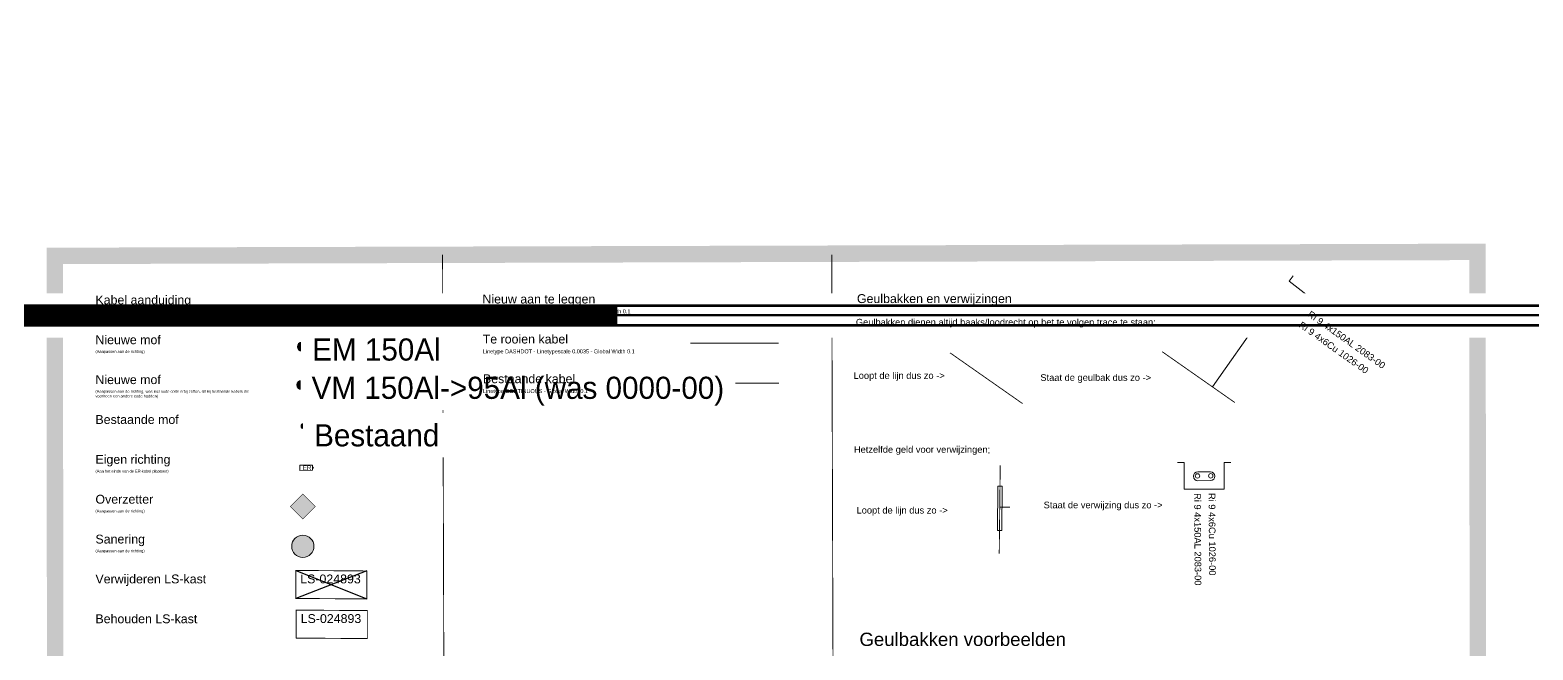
# Model space of a CAD drawing. Header units: metres. Extents: x 342 to 10732, y 11 to 2199.
# Drawn here: x 1176.6 to 1346.2, y 161.1 to 231 of the extents above; entities that cross this region are included whole.
import ezdxf
from ezdxf.enums import TextEntityAlignment as Align

# ---------------------------------------------------------------- set-up
doc = ezdxf.new("R2018")
doc.units = ezdxf.units.M
doc.linetypes.add('DASHDOT', pattern=[1, 0.5, -0.25, 0, -0.25])
doc.linetypes.add('DASHED', pattern=[0.75, 0.5, -0.25])
for name, color, linetype, lineweight in [('01 - Bestaande kabel', 125, 'Continuous', 0), ('01 - Mantelbuis', 6, 'Continuous', 0), ('02 - Overzetter lijn', 7, 'Continuous', 0), ('02 - Sanering', 6, 'Continuous', 0), ('02 - Sanering lijn', 7, 'Continuous', 0), ('Aansluiting LS K01', 120, 'DASHED', 0), ('Aansluiting LS K09', 104, 'DASHED', 0), ('E_LV_CROSS_SECTION', 5, 'Continuous', 0), ('E_LV_REFERENCE', 5, 'Continuous', 0), ('Knooppunt LS AM', 7, 'Continuous', 0)]:
    doc.layers.add(name, color=color, linetype=linetype, lineweight=lineweight)
for name, color, linetype in [('01 - Diversen', 7, 'Continuous'), ('01 - Station', 7, 'Continuous'), ('02 - Overzetter', 6, 'Continuous'), ('Bestaande kabel DO', 125, 'Continuous'), ('Nieuwe aansluiting LS+OV DO', 6, 'DASHED')]:
    doc.layers.add(name, color=color, linetype=linetype)
for name, color, linetype, lineweight, true_color in [('01-Te Rooien Kabel', 7, 'DASHDOT', 0, 0x1940ff), ('Aansluiting LS K04', 7, 'DASHED', 0, 0x00f000), ('Aansluiting LS K05', 7, 'DASHED', 0, 0xeb00eb)]:
    doc.layers.add(name, color=color, linetype=linetype, lineweight=lineweight, true_color=true_color)
doc.styles.get("Standard").update_dxf_attribs({"font": 'arial.ttf'})
doc.styles.add('TM-0.5', font='', dxfattribs={"height": 0.5})
doc.styles.get('TM-0.5').set_extended_font_data('Arial Nova Light')

# ---------------------------------------------------------------- blocks, each defined once
blk = doc.blocks.new('ER')
at = {"layer": 'Aansluiting LS K04', "linetype": 'Continuous'}
blk.add_lwpolyline([(-0.71, 0.3), (0.71, 0.3), (0.71, -0.29), (-0.71, -0.29)], close=True, dxfattribs=at)
at = {"layer": 'Aansluiting LS K04'}
for points in [[(0.81, 0), (0.71, 0.1)], [(0.71, 0), (0.81, 0)], [(0.81, 0), (0.71, -0.08)]]:
    blk.add_lwpolyline(points, dxfattribs=at)
at = {"layer": 'Aansluiting LS K04', "insert": (-0.38, 0.25), "char_height": 0.5, "attachment_point": 1, "style": 'TM-0.5'}
blk.add_mtext_dynamic_manual_height_columns('ER', width=1.2986, gutter_width=2.5, heights=[0], dxfattribs=at)
blk = doc.blocks.new('NIEUWE MOF')
h = blk.add_hatch(color=0)
h.dxf.hatch_style = 1
edge = h.paths.add_edge_path()
edge.add_arc((0, 0), 0.5, 0, 360)
at = {"layer": 'Knooppunt LS AM'}
blk.add_circle((0, 0), 0.5, dxfattribs=at)
at = {"lineweight": 30, "flags": 104}
blk.add_attdef('MOF_TEKST', text='', height=0.45, dxfattribs=at).set_placement((1.18, 0.93), align=Align.TOP_LEFT)
blk = doc.blocks.new('*U205')
h = blk.add_hatch(color=0)
h.dxf.hatch_style = 1
h.paths.add_polyline_path([(0, 0.5), (0, -0.5, 0.414214), (0.5, 0, 0.414214)])
at = {"layer": '01 - Bestaande kabel'}
h = blk.add_hatch(color=256, dxfattribs=at)
h.dxf.hatch_style = 1
h.paths.add_polyline_path([(-0.5, 0, 0.414214), (0, -0.5), (0, 0.5, 0.414214)])
blk.add_lwpolyline([(0, 0.5), (0, -0.5)], dxfattribs=at)
at = {"layer": '01 - Station'}
blk.add_lwpolyline([(0, 0.5), (0, -0.5)], dxfattribs=at)
at = {"layer": 'Knooppunt LS AM'}
blk.add_circle((0, 0), 0.5, dxfattribs=at)
at = {"lineweight": 30, "flags": 104}
blk.add_attdef('MOF_TEKST', text='', height=0.45, dxfattribs=at).set_placement((1.18, 0.93), align=Align.TOP_LEFT)
blk = doc.blocks.new('BESTAANDE MOF')
at = {"layer": '01 - Bestaande kabel', "transparency": 33554687}
h = blk.add_hatch(color=256, dxfattribs=at)
h.dxf.hatch_style = 1
edge = h.paths.add_edge_path()
edge.add_arc((0, 0), 0.305, 0, 360)
at = {"color": 7, "true_color": 0xffffff}
blk.add_circle((0, 0), 0.305, dxfattribs=at)
blk = doc.blocks.new('OVERZETTER')
at = {"layer": '02 - Overzetter', "transparency": 33554687}
h = blk.add_hatch(color=0, dxfattribs=at)
h.dxf.hatch_style = 1
h.paths.add_polyline_path([(-1.41, 0), (0, 1.41), (1.41, 0), (0, -1.41)])
at = {"layer": '02 - Overzetter lijn', "const_width": 0.05}
blk.add_lwpolyline([(-1.41, 0), (0, 1.41), (1.41, 0), (0, -1.41)], close=True, dxfattribs=at)
blk = doc.blocks.new('SANERING')
at = {"layer": '02 - Sanering', "transparency": 33554687}
h = blk.add_hatch(color=0, dxfattribs=at)
h.dxf.hatch_style = 1
h.paths.add_polyline_path([(1.25, 0, 1), (-1.25, 0, 1)])
at = {"layer": '02 - Sanering lijn'}
blk.add_circle((0, 0), 1.25, dxfattribs=at)
blk = doc.blocks.new('LS KAST VERWIJDEREN')
at = {"layer": '01 - Station', "const_width": 0.1}
blk.add_lwpolyline([(-4.01, 1.61), (4.01, 1.55), (4.01, -1.61), (-4.01, -1.55)], close=True, dxfattribs=at)
at = {"layer": '01 - Station'}
for points in [[(-4.01, 1.61), (4.01, -1.61)], [(4.01, 1.55), (-4.01, -1.55)]]:
    blk.add_lwpolyline(points, dxfattribs=at)
blk.add_attdef('LS_KAST', (-3.51, 0.15), '', height=1)
blk = doc.blocks.new('LS KAST BEHOUDEN')
at = {"layer": '01 - Station', "const_width": 0.1}
blk.add_lwpolyline([(-4.01, 1.61), (4.01, 1.55), (4.01, -1.61), (-4.01, -1.55)], close=True, dxfattribs=at)
blk.add_attdef('LS_KAST', (-3.51, 0.15), '', height=1)

msp = doc.modelspace()

# ---------------------------------------------------------------- linework, layer by layer
at = {"const_width": 0.1}
for points in [[(1179.48596, 133.4354), (1223.39294, 133.4354), (1223.1714, 205.66857)], [(1223.39294, 133.4354), (1267.29991, 133.4354), (1267.07838, 205.66857)]]:
    msp.add_lwpolyline(points, dxfattribs=at)
at = {"layer": '01 - Mantelbuis', "color": 6, "linetype": 'Continuous'}
for p, q in [((1285.81098, 179.54549), (1285.76744, 174.54561)), ((1285.81098, 179.54549), (1286.06097, 179.54331)), ((1286.31096, 179.54113), (1286.06097, 179.54331)), ((1286.31096, 179.54113), (1286.26742, 174.54126)), ((1285.76744, 174.54561), (1286.01743, 174.54343)), ((1286.26742, 174.54126), (1286.01743, 174.54343))]:
    msp.add_line(p, q, dxfattribs=at)
at = {"layer": '01 - Mantelbuis'}
msp.add_lwpolyline([(1309.8082, 181.17305), (1308.37409, 181.16344, 1), (1308.3835, 180.16349), (1309.81762, 180.17309, 1)], format="xyb", close=True, dxfattribs=at)
at = {"layer": '01-Te Rooien Kabel', "ltscale": 0.0035, "const_width": 0.1}
msp.add_lwpolyline([(1251.10985, 195.68795), (1261.10985, 195.68795)], dxfattribs=at)
at = {"layer": 'Aansluiting LS K09', "linetype": 'Continuous', "const_width": 1.85405}
msp.add_lwpolyline([(1339.93258, 205.99538), (1340.07755, 43.7298), (1179.56757, 43.23096), (1179.41719, 205.54203), (1339.93258, 205.99538)], dxfattribs=at)
at = {"layer": 'Aansluiting LS K09', "linetype": 'Continuous'}
for centre in [(1318.96218, 200.58351), (1318.05584, 199.38871), (1308.34386, 180.69785), (1309.8435, 180.7071)]:
    msp.add_circle(centre, 0.25, dxfattribs=at)
at = {"layer": 'Bestaande kabel DO', "linetype": 'Continuous', "transparency": 16777216, "const_width": 0.1}
msp.add_lwpolyline([(1251.12372, 191.16409), (1261.12372, 191.16409)], dxfattribs=at)
at = {"layer": 'E_LV_CROSS_SECTION', "linetype": 'Continuous'}
for points in [[(1310.03262, 190.75351), (1315.4764, 198.52566), (1315.93371, 199.1199), (1318.31156, 197.29117), (1321.05554, 200.85791), (1318.67781, 202.68656), (1319.13511, 203.2808)], [(1306.08792, 182.21741), (1306.83776, 182.21684), (1306.83639, 179.2171), (1311.33651, 179.21433), (1311.33788, 182.21392), (1312.08771, 182.21335)]]:
    msp.add_lwpolyline(points, dxfattribs=at)
at = {"layer": 'E_LV_REFERENCE', "linetype": 'Continuous'}
msp.add_line((1286.03541, 177.18165), (1287.15658, 177.18491), dxfattribs=at)
at = {"layer": 'Nieuwe aansluiting LS+OV DO', "ltscale": 0.0035, "const_width": 0.1}
for points in [[(1251.08225, 200.18787), (1261.08225, 200.18787)], [(1280.42469, 194.59851), (1288.61538, 188.86157)], [(1304.35862, 194.72771), (1312.54932, 188.99076)], [(1286.08733, 181.91026), (1285.97595, 171.91088)]]:
    msp.add_lwpolyline(points, dxfattribs=at)

# ---------------------------------------------------------------- block references
ref = msp.add_blockref('BESTAANDE MOF', (1207.54767, 186.32452))
lines = msp.add_mtext('Bestaand', dxfattribs={"insert": (1208.67787, 186.53676), "char_height": 2.5, "attachment_point": 1, "bg_fill": 3, "box_fill_scale": 1.5, "bg_fill_color": 256, "bg_fill_transparency": 0})
ref.add_attrib('MOF_TEKST', '', (1208.67787, 186.53676), dxfattribs={"flags": 104}).embed_mtext(lines)
for name, p in [('LS KAST VERWIJDEREN', (1210.61905, 168.42068)), ('LS KAST BEHOUDEN', (1210.67275, 163.94668))]:
    msp.add_blockref(name, p).add_auto_attribs({'LS_KAST': 'LS-024893'})
at = {"layer": '01 - Diversen', "rotation": 1.049737604124317}
msp.add_blockref('ER', (1207.78429, 181.61545), dxfattribs=at)
at = {"layer": 'Aansluiting LS K01'}
ref = msp.add_blockref('NIEUWE MOF', (1089.31181, 200.0576), dxfattribs=dict(at, xscale=0.01907929692492871, yscale=7.280497433725941e-05, zscale=0.01907929692492871))
lines = msp.add_mtext('\\W262.0603;EM 150Al (was ????-??)', dxfattribs={"layer": '0', "insert": (1089.33426, 200.05766), "char_height": 2.5, "attachment_point": 1, "bg_fill": 3, "box_fill_scale": 1.5, "bg_fill_color": 256, "bg_fill_transparency": 0})
ref.add_attrib('MOF_TEKST', '', (1089.33426, 200.05766), dxfattribs={"flags": 104}).embed_mtext(lines)
at = {"layer": 'Aansluiting LS K05'}
ref = msp.add_blockref('NIEUWE MOF', (1207.2871, 195.28967), dxfattribs=at)
lines = msp.add_mtext('EM 150Al', dxfattribs={"layer": '0', "insert": (1208.46384, 196.223), "char_height": 2.5, "attachment_point": 1, "bg_fill": 3, "box_fill_scale": 1.5, "bg_fill_color": 256, "bg_fill_transparency": 0})
ref.add_attrib('MOF_TEKST', '', (1208.46384, 196.223), dxfattribs={"flags": 104}).embed_mtext(lines)
ref = msp.add_blockref('*U205', (1207.2186, 190.96726), dxfattribs=at)
lines = msp.add_mtext('VM 150Al->95Al (was 0000-00)', dxfattribs={"layer": '0', "insert": (1208.39535, 191.90059), "char_height": 2.5, "attachment_point": 1, "bg_fill": 3, "box_fill_scale": 1.5, "bg_fill_color": 256, "bg_fill_transparency": 0})
ref.add_attrib('MOF_TEKST', '', (1208.39535, 191.90059), dxfattribs={"flags": 104}).embed_mtext(lines)
for name, p in [('OVERZETTER', (1207.4049, 177.25781)), ('SANERING', (1207.4049, 172.75781))]:
    msp.add_blockref(name, p, dxfattribs=at)

# ---------------------------------------------------------------- texts
at = {"attachment_point": 1, "style": 'TM-0.5'}
for s, width, heights, insert, char_height in [('Kabel aanduiding', 18.9857139, [0], (1184.00778, 201.07047), 1), ('Nieuw aan te leggen    \\P{\\H0.44538x;Linetype DASHED - Linetypescale 0.0035 - Global Width 0.1}', 25.6004511, [0], (1227.6714, 201.16857), 1), ('Geulbakken en verwijzingen', 25.9606645, [0], (1269.91933, 201.21856), 1), ('Geulbakken dienen altijd haaks/loodrecht op het te volgen trace te staan;', 32.9758839, [0], (1269.79867, 198.43361), 0.75), ('Te rooien kabel\\P{\\H0.44538x;Linetype DASHDOT - Linetypescale 0.0035 - Global Width 0.1}', 25.8226257, [0], (1227.69897, 196.65154), 1), ('Nieuwe mof^J{\\H0.31813x;(Aanpassen aan de richting)}', 18.9857139, [3.29038], (1184.00778, 196.57047), 1), ('Nieuwe mof\\P{\\H0.31813x;(Aanpassen aan de richting, was incl oude code erbij zetten, dit bij bestaande kabels die voorheen een andere code hadden)}', 18.9857139, [0], (1184.00778, 192.07047), 1), ('Bestaande kabel\\P{\\H0.44538x;Linetype CONTINUOUS - Global Width 0.1}', 24.9339132, [0], (1227.72661, 192.16874), 1), ('Loopt de lijn dus zo ->', 10.7992927, [0], (1269.54271, 192.40939), 0.75), ('Staat de geulbak dus zo ->', 32.9758839, [0], (1290.61395, 192.18319), 0.75), ('Bestaande mof', 18.9857139, [0], (1184.00778, 187.57047), 1), ('Hetzelfde geld voor verwijzingen;', 32.9758839, [0], (1269.58106, 184.05949), 0.75), ('Eigen richting \\P{\\H0.31813x;(Aan het einde van de ER-kabel plaatsen)}', 18.9857139, [0], (1184.00778, 183.07047), 1), ('Overzetter\\P{\\H0.31813x;(Aanpassen aan de richting)}', 18.9857139, [0], (1184.00778, 178.57047), 1), ('Loopt de lijn dus zo ->', 10.7992927, [0], (1269.87955, 177.20441), 0.75), ('Staat de verwijzing dus zo ->', 32.9758839, [0], (1290.9858, 177.79671), 0.75), ('Sanering\\P{\\H0.31813x;(Aanpassen aan de richting)}', 18.9857139, [0], (1184.00778, 174.07047), 1), ('Verwijderen LS-kast', 21.5215004, [0], (1184.00778, 169.57047), 1), ('Behouden LS-kast', 18.9857139, [0], (1184.00778, 165.07047), 1), ('Geulbakken voorbeelden', 25.9606645, [0], (1270.20651, 163.00329), 1.5)]:
    msp.add_mtext_dynamic_manual_height_columns(s, width=width, gutter_width=23.74305, heights=heights, dxfattribs=dict(at, insert=insert, char_height=char_height))
at = {"layer": 'Aansluiting LS K09', "style": 'TM-0.5'}
for s, rotation, p in [('Ri 9 4x150AL 2083-00', 324.64511, (1320.91416, 199.08901)), ('Ri 9 4x6Cu 1026-00', 324.64511, (1319.91977, 197.87958)), ('Ri 9 4x150AL 2083-00', 270.3365345, (1308.34285, 178.75782)), ('Ri 9 4x6Cu 1026-00', 270.3365345, (1309.9754, 178.77701))]:
    msp.add_text(s, height=0.75, rotation=rotation, dxfattribs=at).set_placement(p, align=Align.MIDDLE_LEFT)

doc.saveas('drawing.dxf')
